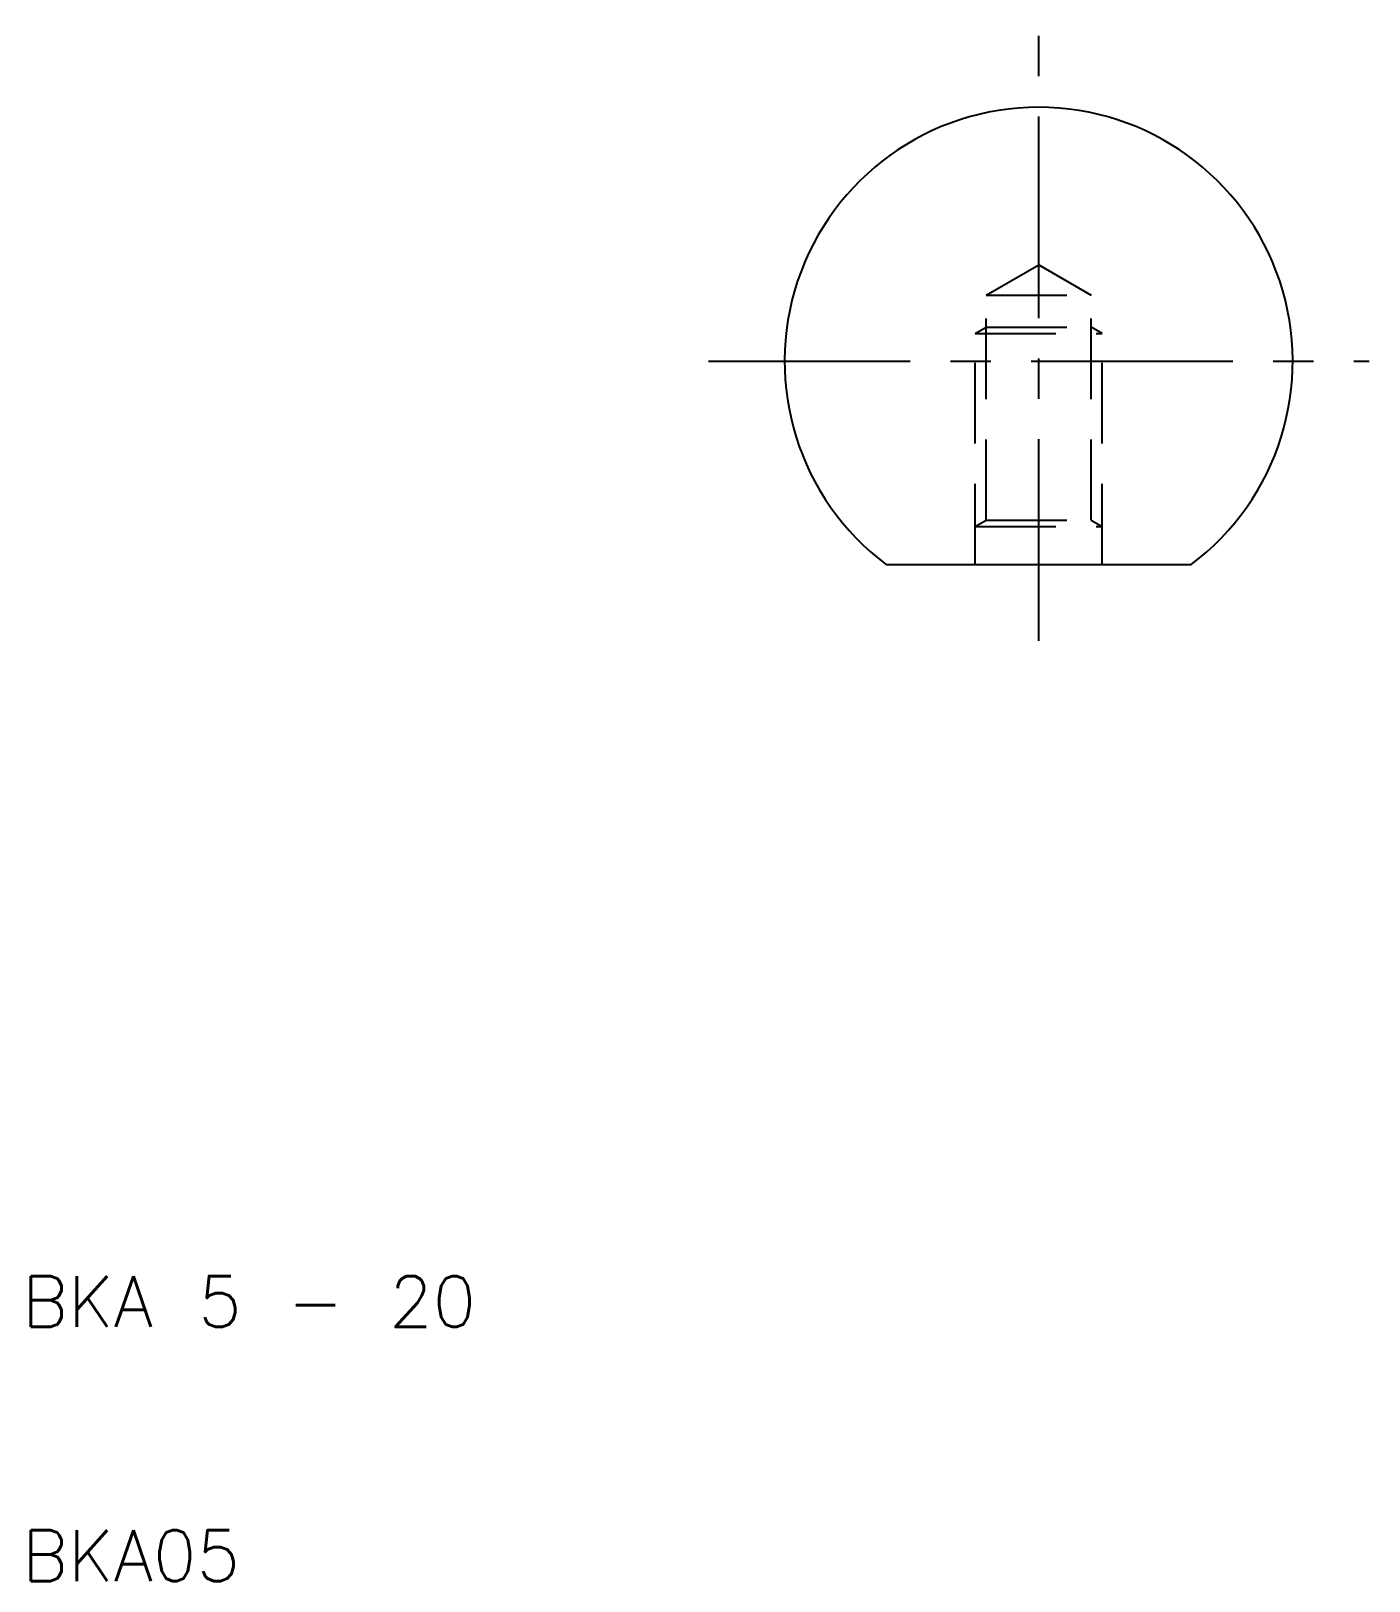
# Model space of a CAD drawing. Extents: x 10.3 to 63, y 10 to 71.
import ezdxf

# ---------------------------------------------------------------- set-up
doc = ezdxf.new("R2010")
doc.units = 0
doc.header["$LTSCALE"] = 0.25
doc.linetypes.add('CENTER', pattern=[50.8, 31.75, -6.35, 6.35, -6.35])
doc.linetypes.add('DASHED', pattern=[19.05, 12.7, -6.35])
doc.layers.get('0').update_dxf_attribs({"linetype": 'CONTINUOUS'})
doc.layers.add('CENTER', color=1, linetype='CENTER')
doc.styles.get("Standard").update_dxf_attribs({"font": 'txt.shx', "bigfont": 'extfont.shx'})

msp = doc.modelspace()

# ---------------------------------------------------------------- linework, layer by layer
at = {"color": 3, "linetype": 'DASHED'}
for p, q in [((47.933, 60.6), (50, 61.793)), ((50, 61.793), (52.067, 60.6)), ((47.933, 51.75), (47.933, 60.6)), ((47.933, 60.6), (52.067, 60.6)), ((52.067, 51.75), (52.067, 60.6)), ((47.5, 59.1), (47.933, 59.35)), ((47.933, 59.35), (52.067, 59.35)), ((52.5, 59.1), (52.067, 59.35)), ((47.5, 50), (47.5, 59.1)), ((47.5, 59.1), (52.5, 59.1)), ((52.5, 50), (52.5, 59.1)), ((47.5, 51.5), (47.933, 51.75)), ((47.5, 51.5), (52.5, 51.5)), ((47.933, 51.75), (52.067, 51.75)), ((52.067, 51.75), (52.5, 51.5))]:
    msp.add_line(p, q, dxfattribs=at)
at = {"color": 7, "linetype": 'CONTINUOUS'}
msp.add_line((44, 50), (56, 50), dxfattribs=at)
msp.add_arc((50, 58), 10, 306.8699, 233.1301, dxfattribs=at)
at = {"color": 3, "linetype": 'DASHED'}
for centre in [(52.067, 60.6), (52.5, 59.1)]:
    msp.add_arc(centre, 0.000001, 0, 90, dxfattribs=at)
for centre, start, end in [((44, 50), 229.23559, 270), ((44, 50), 229.23559, 270), ((56, 50), 270, 310.76441)]:
    msp.add_arc(centre, 0.000001, start, end)
at = {"layer": 'CENTER', "color": 1, "linetype": 'CENTER'}
for p, q in [((50, 47), (50, 71)), ((37, 58), (63, 58))]:
    msp.add_line(p, q, dxfattribs=at)

# ---------------------------------------------------------------- texts
at = {"color": 7, "linetype": 'CONTINUOUS'}
for s, p in [('BKA 5 - 20', (10, 20)), ('BKA05', (10, 10))]:
    msp.add_text(s, height=2, dxfattribs=at).set_placement(p)

doc.saveas('drawing.dxf')
